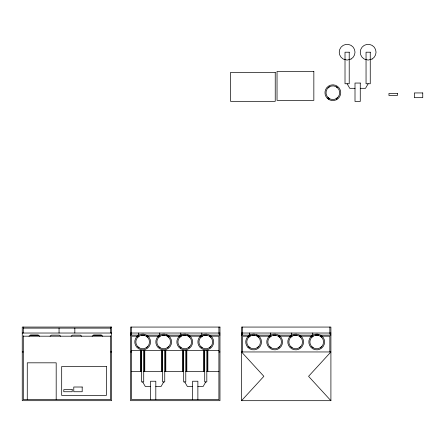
<?xml version="1.0" encoding="UTF-8"?>
<svg xmlns="http://www.w3.org/2000/svg" width="445" height="445" viewBox="0 0 445 445"><rect width="100%" height="100%" fill="white"/><g stroke="black" fill="none" stroke-linecap="round" stroke-linejoin="round"><path stroke-width="0.67" d="M163.699 381.932L161.068 386.483L155.811 386.483M368.154 83.755L365.523 88.31L360.266 88.31M205.762 381.932L203.137 386.483L197.875 386.483M241.518 400.684L263.868 376.32L241.518 351.956L330.908 351.956L308.563 376.32L330.908 400.684L241.518 400.684L241.518 327.064L330.908 327.064L330.908 400.684M328.01 87.876L329.428 86.792M336.264 98.629L337.677 97.544M29.036 336.186L30.399 335.135L38.287 335.135L39.65 336.186M50.068 336.186L51.431 335.135L59.319 335.135L60.687 336.186M71.1 336.186L72.468 335.135L80.356 335.135L81.719 336.186M92.137 336.186L93.5 335.135L101.388 335.13L102.751 336.186M137.088 336.392L138.723 335.135L138.723 333.027M137.833 337.132L139.246 336.047A6.836 6.836 0 0 1 149.498 341.966A6.836 6.836 0 0 1 139.246 347.89L137.833 346.8M158.12 336.392L159.755 335.135L159.755 333.027M158.865 337.132L160.278 336.047A6.836 6.836 0 0 1 170.535 341.966A6.836 6.836 0 0 1 160.278 347.89L158.865 346.8M146.082 347.89L147.495 346.8M179.151 336.392L180.787 335.135L180.787 333.027M179.897 337.132L181.315 336.047A6.836 6.836 0 0 1 191.567 341.966A6.836 6.836 0 0 1 181.315 347.89L179.897 346.8M167.114 347.89L168.533 346.8M200.189 336.392L201.819 335.135L201.819 333.027M200.929 337.132L202.347 336.047A6.836 6.836 0 0 1 212.599 341.966A6.836 6.836 0 0 1 202.347 347.89L200.929 346.8M188.146 347.89L189.564 346.8M209.183 347.89L210.596 346.8M248.037 336.392L249.673 335.135L250.986 335.135M248.783 337.132L250.196 336.047A6.836 6.836 0 0 1 260.447 341.966A6.836 6.836 0 0 1 250.196 347.89L248.783 346.8M269.069 336.392L270.705 335.135L270.705 333.027M269.815 337.132L271.228 336.047A6.836 6.836 0 0 1 281.485 341.966A6.836 6.836 0 0 1 271.228 347.89L269.815 346.8M257.032 347.89L258.445 346.8M290.101 336.392L291.736 335.135L291.736 333.027M290.846 337.132L292.259 336.047A6.836 6.836 0 0 1 302.517 341.966A6.836 6.836 0 0 1 292.259 347.89L290.846 346.8M278.064 347.89L279.482 346.8M311.138 336.392L312.768 335.135L312.768 333.027M311.878 337.132L313.297 336.047A6.836 6.836 0 0 1 323.548 341.966A6.836 6.836 0 0 1 313.297 347.89L311.878 346.8M299.096 347.89L300.514 346.8M320.133 347.89L321.546 346.8M355.004 88.31L349.748 88.31L347.117 83.755M23.301 328.115L110.588 328.115M22.25 333.027L111.639 333.027M130.569 333.027L219.964 333.027M241.518 333.027L330.908 333.027M130.569 334.078L131.62 334.078M219.964 334.078L218.907 334.078L218.907 327.064M241.518 334.078L242.57 334.078M330.908 334.078L329.856 334.078L329.856 327.064M30.399 335.135L38.287 335.135M93.5 335.135L101.388 335.135M130.569 335.13L138.723 335.135A7.888 7.888 0 0 1 150.549 341.966A7.888 7.888 0 0 1 138.723 348.797A7.888 7.888 0 0 1 138.723 335.135M141.349 335.135L144.636 335.135M159.755 335.135A7.888 7.888 0 0 0 159.755 348.797A7.888 7.888 0 0 0 171.586 341.966A7.888 7.888 0 0 0 159.755 335.135L146.605 335.135L148.241 336.392M162.381 335.135L165.012 335.135M166.324 335.135L182.1 335.135M183.418 335.135L186.043 335.135M187.362 335.135L201.819 335.135A7.888 7.888 0 0 1 213.65 341.966A7.888 7.888 0 0 1 201.819 348.797A7.888 7.888 0 0 1 201.819 335.135M203.793 335.135L207.081 335.135M219.964 335.13L209.706 335.135L211.342 336.392M241.518 335.13L249.673 335.135L249.673 333.027M252.298 335.135L254.929 335.135M256.242 335.135L270.705 335.135A7.888 7.888 0 0 1 282.536 341.966A7.888 7.888 0 0 1 270.705 348.797A7.888 7.888 0 0 1 270.705 335.135M273.33 335.135L275.961 335.135M291.736 335.135A7.888 7.888 0 0 0 291.736 348.797A7.888 7.888 0 0 0 303.568 341.966A7.888 7.888 0 0 0 291.736 335.135L278.592 335.135L280.222 336.392M293.706 335.135L296.993 335.135M312.768 335.135A7.888 7.888 0 0 0 312.768 348.797A7.888 7.888 0 0 0 324.6 341.966A7.888 7.888 0 0 0 312.768 335.135L299.624 335.135L301.259 336.392M330.908 335.13L320.656 335.135L322.291 336.392M23.301 336.186L110.588 336.186M137.355 336.186L131.62 336.186L131.62 399.632L218.907 399.632L218.907 336.186L209.356 336.186M147.974 336.186L158.392 336.186M169.005 336.186L179.424 336.186M190.037 336.186L202.169 336.186M248.304 336.186L242.57 336.186L242.57 351.956M258.923 336.186L269.342 336.186M279.955 336.186L290.374 336.186M300.987 336.186L311.405 336.186M320.305 336.186L329.856 336.186L329.856 351.956M131.62 350.382L218.907 350.382M22.25 351.956L23.301 351.956M110.588 351.956L111.639 351.956M130.569 351.956L131.62 351.956M218.907 351.956L219.964 351.956M131.62 371.414L141.61 371.414M143.718 371.414L162.648 371.414M164.75 371.414L183.679 371.414M185.782 371.414L204.711 371.414M206.814 371.414L218.907 371.414M150.549 386.483L145.292 386.483L142.667 381.932M192.618 386.483L187.362 386.483L184.731 381.932M336.264 86.792L337.677 87.876M328.01 97.544A6.836 6.836 0 0 0 339.446 94.479A6.836 6.836 0 0 0 331.074 86.108A6.836 6.836 0 0 0 328.01 97.544L329.428 98.629M320.133 336.047L321.546 337.132M299.096 336.047L300.514 337.132M278.064 336.047L279.482 337.132M257.555 335.135L259.19 336.392M257.032 336.047L258.445 337.132M209.183 336.047L210.596 337.132M188.674 335.135L190.31 336.392M188.146 336.047L189.564 337.132M167.643 335.135L169.272 336.392M167.114 336.047L168.533 337.132M146.082 336.047L147.495 337.132M336.787 98.228L336.787 99.541M328.899 98.228L328.899 99.541M242.57 327.064L242.57 335.13M207.865 350.382L207.865 371.414M207.342 350.382L207.342 371.414M206.814 350.382L206.814 381.932L204.711 381.932L204.711 350.382M204.188 350.382L204.188 371.414M203.66 350.382L203.66 371.414M197.875 399.632L197.875 381.226L192.618 381.226L192.618 399.632M186.833 350.382L186.833 371.414M186.31 350.382L186.31 371.414M185.782 350.382L185.782 381.932L183.679 381.932L183.679 350.382M183.151 350.382L183.151 371.414M182.628 350.382L182.628 371.414M165.801 350.382L165.801 371.414M165.273 350.382L165.273 371.414M164.75 350.382L164.75 381.932L162.648 381.932L162.648 350.382M162.119 350.382L162.119 371.414M161.596 350.382L161.596 371.414M155.811 399.632L155.811 381.226L150.549 381.226L150.549 399.632M144.77 350.382L144.77 371.414M144.241 350.382L144.241 371.414M143.718 350.382L143.718 381.932L141.61 381.932L141.61 350.382M141.087 350.382L141.087 371.414M140.559 350.382L140.559 371.414M131.62 327.064L131.62 335.13M110.588 327.064L110.588 333.027M110.588 335.752L110.588 399.632L23.301 399.632L23.301 335.752M74.832 328.115L74.832 333.027M59.057 328.115L59.057 333.027M56.187 399.632L56.187 362.82L27.267 362.82L27.267 399.632M23.301 327.064L23.301 333.027M160.278 347.89A6.836 6.836 0 0 1 160.278 336.047M181.315 347.89A6.836 6.836 0 0 1 181.315 336.047M202.347 347.89A6.836 6.836 0 0 1 202.347 336.047M139.246 347.89A6.836 6.836 0 0 1 139.246 336.047M271.228 347.89A6.836 6.836 0 0 1 271.228 336.047M292.259 347.89A6.836 6.836 0 0 1 292.259 336.047M250.196 347.89A6.836 6.836 0 0 1 250.196 336.047M313.297 347.89A6.836 6.836 0 0 1 313.297 336.047M351.06 59.035L347.117 60.092L343.173 59.035A7.888 7.888 0 0 1 341.076 47.137A7.888 7.888 0 0 1 353.163 47.137A7.888 7.888 0 0 1 351.06 59.035M372.092 59.035L368.154 60.092L364.21 59.035A7.888 7.888 0 0 1 362.108 47.137A7.888 7.888 0 0 1 374.195 47.137A7.888 7.888 0 0 1 372.092 59.035M349.219 52.204L345.014 52.204L345.014 83.755L349.219 83.755L349.219 52.204M370.257 52.204L366.046 52.204L366.046 83.755L370.257 83.755L370.257 52.204M313.842 71.439L277.035 71.439L277.035 100.359L313.842 100.359L313.842 71.439M275.238 72.413L230.543 72.413L230.543 101.332L275.238 101.332L275.238 72.413M360.266 83.048L355.004 83.048L355.004 101.454L360.266 101.454L360.266 83.048M422.75 92.944L414.339 92.944L414.339 97.677L422.75 97.677L422.75 92.944M397.374 93.433L388.958 93.433L388.958 95.536L397.374 95.536L397.374 93.433M111.639 327.064L22.25 327.064L22.25 400.684L111.639 400.684L111.639 327.064M219.964 327.064L130.569 327.064L130.569 400.684L219.964 400.684L219.964 327.064M318.687 335.135L315.399 335.135L318.687 335.135M106.383 366.502L61.688 366.502L61.688 395.421L106.383 395.421L106.383 366.502M82.192 387.011L73.781 387.011L73.781 391.745L82.192 391.745L82.192 387.011M72.201 389.642L63.791 389.642L63.791 391.745L72.201 391.745L72.201 389.642M248.037 347.545A7.888 7.888 0 0 0 261.232 344.007A7.888 7.888 0 0 0 251.57 334.351A7.888 7.888 0 0 0 248.037 347.545M180.787 348.797A7.888 7.888 0 0 0 192.618 341.966A7.888 7.888 0 0 0 180.787 335.135A7.888 7.888 0 0 0 180.787 348.797M327.27 98.289A7.888 7.888 0 0 0 340.464 94.752A7.888 7.888 0 0 0 330.802 85.095A7.888 7.888 0 0 0 327.27 98.289"/></g></svg>
